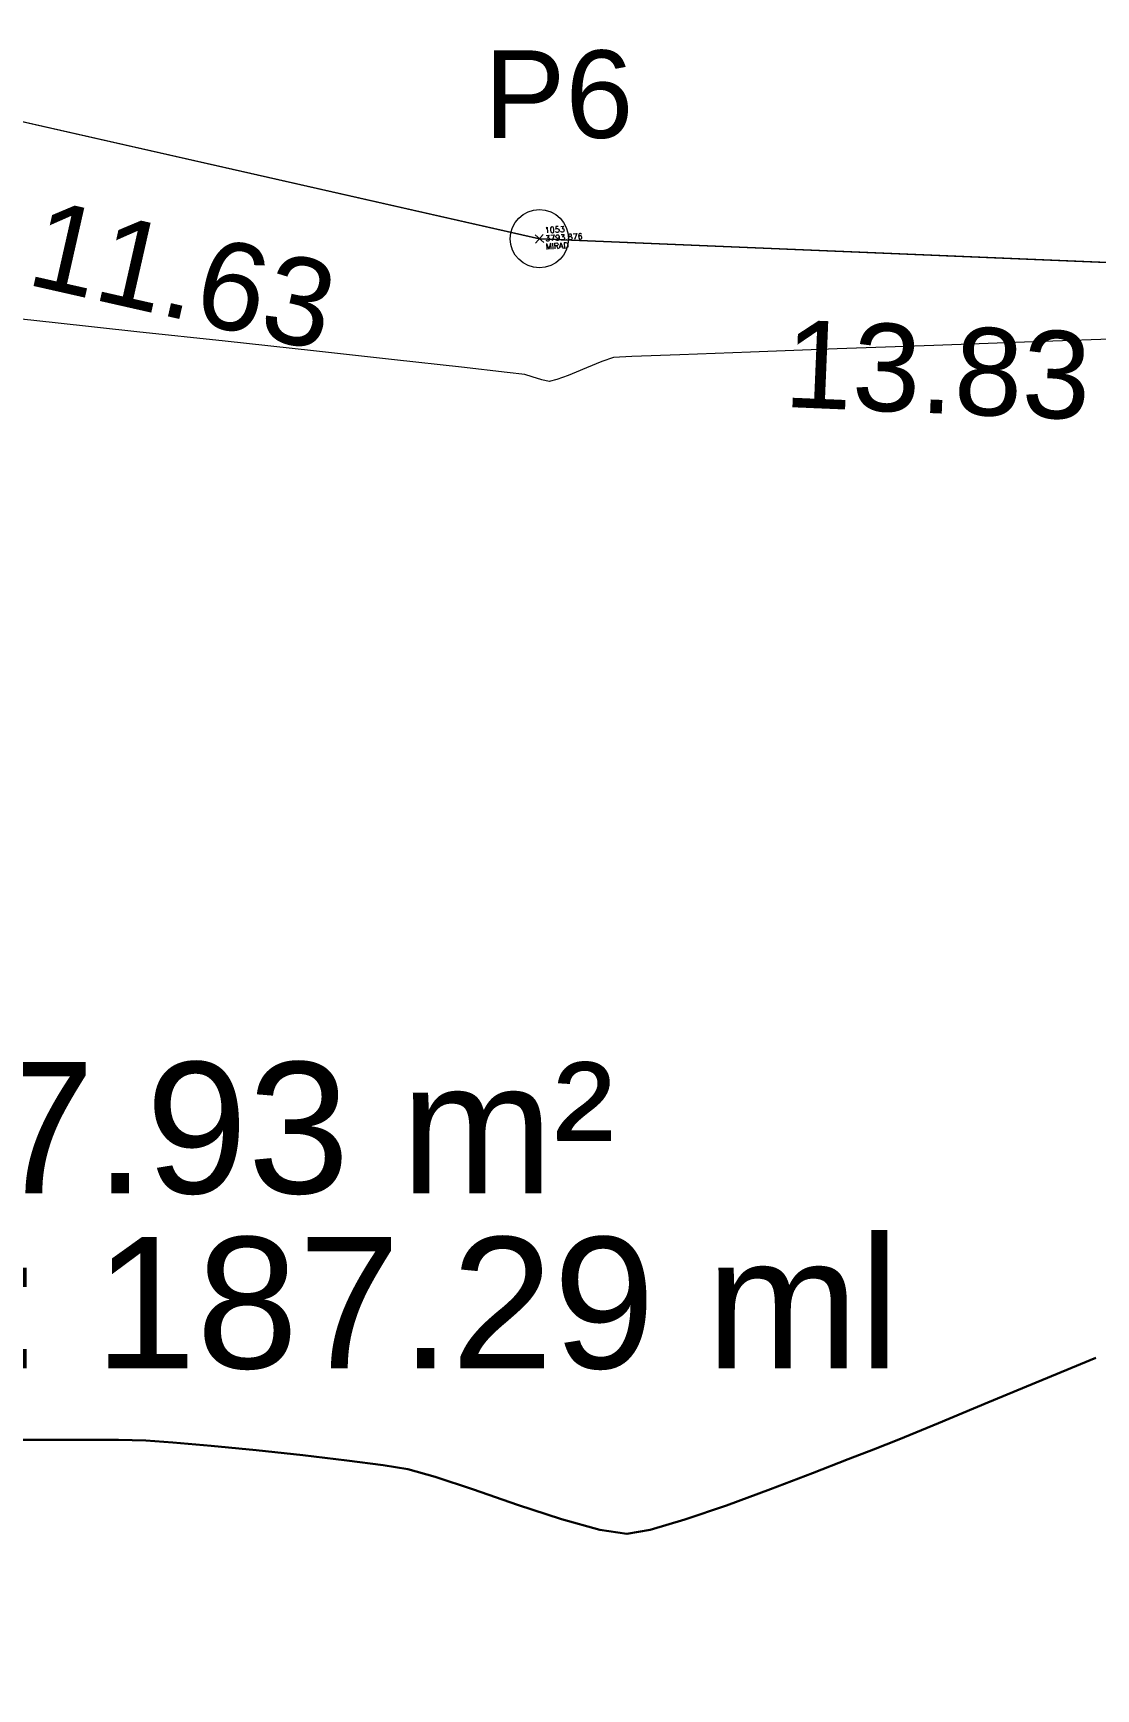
# Model space of a CAD drawing. Header units: millimetres. Extents: x 736950 to 740938, y 8500595 to 8502163.
# Drawn here: x 737250.04 to 737268.26, y 8500746.91 to 8500775.29 of the extents above; entities that cross this region are included whole.
import ezdxf
from ezdxf.enums import TextEntityAlignment as Align

# ---------------------------------------------------------------- set-up
doc = ezdxf.new("R2010")
doc.units = ezdxf.units.MM
for name, color, linetype, lineweight in [('CAMINO ACTUAL', 1, 'Continuous', 13), ('CONT-MJR', 80, 'Continuous', 30), ('CONT-MNR', 96, 'Continuous', 15), ('COTAS', 40, 'Continuous', 5), ('CUADROS', 9, 'Continuous', 20), ('MIRADOR', 152, 'Continuous', 15), ('saiwite', 5, 'Continuous', 5)]:
    doc.layers.add(name, color=color, linetype=linetype, lineweight=lineweight)
doc.styles.add('5mm', font='arial.ttf', dxfattribs={"height": 3})
doc.styles.add('COTAS', font='arial.ttf')
doc.styles.add('CUADROS', font='arial.ttf')
doc.dimstyles.new('GenDist', dxfattribs={"dimtxt": 1.5, "dimasz": 2, "dimexe": 0.18, "dimexo": 0.0625, "dimgap": 1, "dimtad": 2, "dimzin": 1, "dimdsep": 46, "dimtxsty": 'COTAS', "dimcen": 0.09, "dimse1": 1, "dimse2": 1, "dimsd1": 1, "dimsd2": 1, "dimadec": 0, "dimazin": 0, "dimtfac": 1, "dimtofl": 0, "dimtmove": 0, "dimatfit": 3, "dimfxl": 1, "dimtolj": 1, "dimtzin": 0, "dimarcsym": 0})

# ---------------------------------------------------------------- blocks, each defined once
blk = doc.blocks.new('*D180')
at = {"layer": 'Defpoints', "color": 0, "transparency": 16777216}
for p in [(737247.3748595156, 8500774.33563016), (737258.7180751737, 8500771.767992426), (737258.6741181486, 8500771.573800694)]:
    blk.add_point(p, dxfattribs=at)
at = {"layer": 'COTAS', "color": 0, "transparency": 16777216, "insert": (737252.6125423766, 8500771.13483351), "char_height": 1.5, "attachment_point": 5, "rotation": 347.2455309760691, "style": 'COTAS'}
blk.add_mtext('\\A1;11.63', dxfattribs=at)
blk = doc.blocks.new('*D181')
at = {"layer": 'Defpoints', "color": 0, "transparency": 16777216}
for p in [(737258.7180751734, 8500771.767992426), (737272.5300765219, 8500770.987303419), (737272.5384525402, 8500771.186312882)]:
    blk.add_point(p, dxfattribs=at)
at = {"layer": 'COTAS', "color": 0, "transparency": 16777216, "insert": (737265.5456096148, 8500769.513334552), "char_height": 1.5, "attachment_point": 5, "rotation": 357.5899265680233, "style": 'COTAS'}
blk.add_mtext('\\A1;13.83', dxfattribs=at)

msp = doc.modelspace()

# ---------------------------------------------------------------- linework, layer by layer
at = {"layer": 'CONT-MJR', "extrusion": (0.3790346933370554, -0.9253824621457252, 0), "elevation": -7586997.105525394}
msp.add_lwpolyline([(3904335.261870473, 3795.000000000003), (3904334.259938603, 3795.000000000003)], dxfattribs=at)
at = {"layer": 'CONT-MJR', "elevation": 3795}
for points in [[(737267.3292599482, 8500752.20070476), (737266.4018922745, 8500751.815334575)], [(737266.4018922745, 8500751.815334575), (737265.5571433215, 8500751.462892838)], [(737251.5071269524, 8500751.175284682), (737250.7744781144, 8500751.17819942)], [(737251.9714957539, 8500751.165254805), (737251.5071269524, 8500751.175284682)], [(737252.4365920761, 8500751.13378249), (737251.9714957539, 8500751.165254805)], [(737253.8615441801, 8500750.999841152), (737253.0931251704, 8500751.0759445)], [(737264.8778293058, 8500751.18191124), (737264.446766442, 8500751.010921475)], [(737255.4158365194, 8500750.825239645), (737254.6622982484, 8500750.913572764)], [(737256.9305719668, 8500750.544315938), (737256.4630622426, 8500750.674780482)], [(737263.3977596884, 8500750.60640268), (737262.6767170263, 8500750.330720572)], [(737262.6767170263, 8500750.330720572), (737261.9236358406, 8500750.053323671)], [(737261.9236358406, 8500750.053323671), (737261.2127568817, 8500749.809637235)], [(737260.2145686409, 8500749.565096822), (737259.7539762008, 8500749.633052953)], [(737260.6183208983, 8500749.635086533), (737260.2145686409, 8500749.565096822)]]:
    msp.add_lwpolyline(points, dxfattribs=at)
at = {"layer": 'CONT-MJR', "extrusion": (0.3822195533952835, -0.9240715410628714, 0), "elevation": -7573505.192522799}
msp.add_lwpolyline([(3930439.547233209, 3795), (3930438.812101798, 3795)], dxfattribs=at)
at = {"layer": 'CONT-MJR', "extrusion": (0.004438979280387056, -0.9999901476829401, 0), "elevation": -8497394.785191216}
msp.add_lwpolyline([(774978.169197485, 3795.000000000013), (774977.2589359065, 3795.000000000013)], dxfattribs=at)
at = {"layer": 'CONT-MJR', "extrusion": (-0.08775619864523268, -0.9961419826507356, 0), "elevation": -8532653.55970383}
msp.add_lwpolyline([(-11584.84215316619, 3795), (-11585.50122898701, 3795)], dxfattribs=at)
at = {"layer": 'CONT-MJR', "extrusion": (-0.1071141145404722, -0.9942467331936328, 0), "elevation": -8530814.205855431}
msp.add_lwpolyline([(-177537.3675146485, 3795.000000000013), (-177538.1729023268, 3795.000000000013)], dxfattribs=at)
at = {"layer": 'CONT-MJR', "extrusion": (-0.1301864006751038, -0.9914895365455257, 0), "elevation": -8524386.124971842}
msp.add_lwpolyline([(-375700.4902589192, 3795), (-375701.1224104388, 3795)], dxfattribs=at)
at = {"layer": 'CONT-MJR', "extrusion": (0.3617445887396418, -0.9322772401585204, 0), "elevation": -7658355.269997598}
msp.add_lwpolyline([(3762435.077245908, 3795.000000000003), (3762434.417824695, 3795.000000000003)], dxfattribs=at)
at = {"layer": 'CONT-MJR', "extrusion": (-0.3570295714711237, 0.9340930816011571, 0), "elevation": 7677267.49822588}
msp.add_lwpolyline([(-3723693.109647057, 3795.00000000001), (-3723692.644764729, 3795.00000000001)], dxfattribs=at)
at = {"layer": 'CONT-MJR', "extrusion": (-0.1600251396855377, -0.9871129391658404, 0), "elevation": -8509180.552184168}
msp.add_lwpolyline([(-632578.419991294, 3795), (-632578.8459345577, 3795)], dxfattribs=at)
at = {"layer": 'CONT-MJR', "extrusion": (0.3175107563386032, 0.9482546702280397, 0), "elevation": 8294963.409732927}
msp.add_lwpolyline([(1999971.711640556, 3795), (1999972.40719869, 3795)], dxfattribs=at)
at = {"layer": 'CONT-MJR', "extrusion": (0.3254044300776667, 0.9455749345693492, 0), "elevation": 8278003.316843696}
msp.add_lwpolyline([(2069048.718331981, 3795.000000000003), (2069049.516685189, 3795.000000000003)], dxfattribs=at)
at = {"layer": 'CONT-MJR', "extrusion": (-0.3118130573576077, -0.9501434719353185, 0), "elevation": -8306818.958189963}
msp.add_lwpolyline([(-1950142.870460268, 3795), (-1950143.663518735, 3795)], dxfattribs=at)
at = {"layer": 'CONT-MJR', "extrusion": (0.2693924219906446, 0.9630304891196407, 0), "elevation": 8385093.267762467}
msp.add_lwpolyline([(1580033.91090429, 3795), (1580034.591480748, 3795)], dxfattribs=at)
at = {"layer": 'CONT-MJR', "extrusion": (0.2817452612501378, -0.9594892431721639, 0), "elevation": -7948658.148246976}
msp.add_lwpolyline([(3102440.178986598, 3795.00000000001), (3102439.559452831, 3795.00000000001)], dxfattribs=at)
at = {"layer": 'CONT-MNR', "extrusion": (-0.107470965116221, -0.9942082234909286, 0), "elevation": -8530768.778511778}
msp.add_lwpolyline([(-180605.5601788327, 3794.000000000013), (-180606.7290015898, 3794.000000000013)], dxfattribs=at)
at = {"layer": 'CONT-MNR', "extrusion": (-0.1081479292041181, -0.9941348124921797, 0), "elevation": -8530643.820530578}
msp.add_lwpolyline([(-186412.9921802095, 3794.00000000001), (-186414.3986988096, 3794.00000000001)], dxfattribs=at)
at = {"layer": 'CONT-MNR', "extrusion": (-0.1085835271579133, -0.9940873289756523, 0), "elevation": -8530561.319453282}
msp.add_lwpolyline([(-190149.393726632, 3794.000000000013), (-190150.9175826347, 3794.000000000013)], dxfattribs=at)
at = {"layer": 'CONT-MNR', "extrusion": (0.03487307414241653, -0.9993917493655117, 0), "elevation": -8469888.627528911}
msp.add_lwpolyline([(1033268.38090667, 3794.000000000013), (1033266.727432817, 3794.000000000013)], dxfattribs=at)
at = {"layer": 'CONT-MNR', "extrusion": (-0.1089370589960145, -0.9940486493010787, 0), "elevation": -8530493.154961964}
msp.add_lwpolyline([(-193181.6824573367, 3794.000000000013), (-193183.2032920688, 3794.000000000013)], dxfattribs=at)
at = {"layer": 'CONT-MNR', "extrusion": (-0.1092993457270328, -0.9940088797509017, 0), "elevation": -8530422.180817077}
msp.add_lwpolyline([(-196289.3214137068, 3794), (-196290.7188684347, 3794)], dxfattribs=at)
at = {"layer": 'CONT-MNR', "elevation": 3794}
for points in [[(737261.1261093771, 8500769.779836727), (737260.305381616, 8500769.746976726)], [(737265.4789437238, 8500769.93914812), (737263.8244607592, 8500769.879793592)], [(737267.1882044338, 8500769.999591824), (737265.4789437238, 8500769.93914812)], [(737257.3813952064, 8500769.563497419), (737256.2346531714, 8500769.690159949)], [(737259.5253537532, 8500769.551582014), (737259.3500664599, 8500769.47806651)], [(737259.7871118586, 8500769.661005918), (737259.5253537532, 8500769.551582014)], [(737259.9857129123, 8500769.730690563), (737259.7871118586, 8500769.661005918)], [(737260.305381616, 8500769.746976726), (737259.9857129123, 8500769.730690563)], [(737258.4693018763, 8500769.440983338), (737258.1661577985, 8500769.476057218)], [(737258.7600507957, 8500769.346286008), (737258.5936412275, 8500769.402226524)]]:
    msp.add_lwpolyline(points, dxfattribs=at)
at = {"layer": 'CONT-MNR', "extrusion": (0.03762171586158392, -0.9992920526530923, 0), "elevation": -8467014.653822156}
msp.add_lwpolyline([(1056553.940386795, 3794.00000000001), (1056552.729312928, 3794.00000000001)], dxfattribs=at)
at = {"layer": 'CONT-MNR', "extrusion": (0.03652752604264013, -0.9993326472407497, 0), "elevation": -8468166.444010286}
msp.add_lwpolyline([(1047283.902579862, 3794.000000000013), (1047282.413451197, 3794.000000000013)], dxfattribs=at)
at = {"layer": 'CONT-MNR', "extrusion": (-0.1107372063430123, -0.9938497226096837, 0), "elevation": -8530129.29542223}
msp.add_lwpolyline([(-208627.639616877, 3794.000000000013), (-208628.429235845, 3794.000000000013)], dxfattribs=at)
at = {"layer": 'CONT-MNR', "extrusion": (-0.2975807733364484, -0.9546966446680752, 0), "elevation": -8335050.007847407}
msp.add_lwpolyline([(-1825807.227067404, 3794.000000000006), (-1825807.357307048, 3794.000000000006)], dxfattribs=at)
at = {"layer": 'CONT-MNR', "extrusion": (0.2196756056075916, 0.9755729743596518, 0), "elevation": 8455078.600105263}
msp.add_lwpolyline([(1148161.806659285, 3794.000000000003), (1148161.932860366, 3794.000000000003)], dxfattribs=at)
at = {"layer": 'CONT-MNR', "extrusion": (0.2524537755222173, -0.967608955738101, 0), "elevation": -8039296.734711611}
msp.add_lwpolyline([(2859429.747132705, 3794.000000000011), (2859429.607366535, 3794.000000000011)], dxfattribs=at)
at = {"layer": 'CONT-MNR', "extrusion": (0.3439724481944509, -0.9389797414657655, 0), "elevation": -7728453.420620261}
msp.add_lwpolyline([(3616301.931359764, 3794), (3616301.728677381, 3794)], dxfattribs=at)
at = {"layer": 'CONT-MNR', "extrusion": (-0.3597794459731637, 0.9330373788092541, 0), "elevation": 7666284.911171444}
msp.add_lwpolyline([(-3746292.664652976, 3794.00000000001), (-3746292.513165312, 3794.00000000001)], dxfattribs=at)
at = {"layer": 'COTAS'}
msp.add_circle((737258.7180751736, 8500771.767992426), 0.5, dxfattribs=at)
at = {"layer": 'MIRADOR'}
for p, q in [((737258.7180751741, 8500771.767992426), (737247.3748595157, 8500774.33563016)), ((737272.5384525178, 8500771.186312895), (737258.7180751741, 8500771.767992426))]:
    msp.add_line(p, q, dxfattribs=at)
at = {"layer": 'MIRADOR', "linetype": 'Continuous', "extrusion": (0.665787337252013, 0.7461415559763941, 0), "elevation": 6833636.592743178}
msp.add_lwpolyline([(5109606.732952093, 0), (5109606.932921893, 0)], dxfattribs=at)
at = {"layer": 'MIRADOR', "linetype": 'Continuous', "extrusion": (0.7461415586651008, -0.6657873342388049, 0), "elevation": -5109606.805340125}
msp.add_lwpolyline([(6833636.713362648, 0), (6833636.513392846, 0)], dxfattribs=at)
at = {"layer": 'saiwite', "flags": 128}
msp.add_lwpolyline([(737224.9208191042, 8500729.733759237), (737224.1988801018, 8500776.24587994), (737229.4823230781, 8500775.649115872), (737240.6241810607, 8500774.560426448), (737247.3748595157, 8500774.33563016), (737258.7180751736, 8500771.767992426), (737272.5384525403, 8500771.186312882), (737285.1127835897, 8500763.970116144), (737284.7957877077, 8500755.090760136), (737282.4792452557, 8500750.247311855), (737275.5040460858, 8500744.790171897), (737267.4334320674, 8500740.189174645), (737261.0027571215, 8500737.871045109), (737254.9242762337, 8500736.281103278), (737244.6486116522, 8500733.448674377), (737238.3097056698, 8500734.357972985), (737229.830328713, 8500733.947520064), (737224.920819104, 8500729.733759254)], dxfattribs=at)

# ---------------------------------------------------------------- texts
at = {"layer": 'CAMINO ACTUAL', "style": 'CUADROS'}
for s, p in [('Area: 2057.93 m²', (737235.7205844454, 8500755.402020587)), ('Perimetro: 187.29 ml', (737235.7205844454, 8500752.402020587))]:
    msp.add_text(s, height=2.25, dxfattribs=at).set_placement(p)
at = {"layer": 'CUADROS', "style": 'CUADROS'}
msp.add_text('P6', height=1.5, dxfattribs=at).set_placement((737259.0479494627, 8500774.246133454), align=Align.MIDDLE_CENTER)
at = {"layer": 'MIRADOR', "color": 1, "insert": (737258.815072673, 8500771.823593551), "char_height": 0.1, "width": 0.8333333333333334, "attachment_point": 1, "rotation": 3.2572437629721005, "style": '5mm'}
msp.add_mtext('\\Ftxt.shx;\\W1.0000000000;\\T1.0000000000;\\o\\l3793.876', dxfattribs=at)
at = {"layer": 'MIRADOR', "color": 2, "insert": (737258.8071180115, 8500771.96336738), "char_height": 0.1, "width": 0.45, "attachment_point": 1, "rotation": 3.2572437629721005, "style": '5mm'}
msp.add_mtext('\\Ftxt.shx;\\W1.0000000000;\\T1.0000000000;\\o\\l1053', dxfattribs=at)
at = {"layer": 'MIRADOR', "color": 3, "insert": (737258.8230273345, 8500771.683819722), "char_height": 0.1, "width": 0.5666666666666668, "attachment_point": 1, "rotation": 3.2572437629721005, "style": '5mm'}
msp.add_mtext('\\Ftxt.shx;\\W1.0000000000;\\T1.0000000000;\\o\\lMIRAD', dxfattribs=at)

# ---------------------------------------------------------------- dimensions: what is measured, and where the dimension line sits
at = {"layer": 'COTAS'}
for p1, p2, distance, picture, middle in [((737247.3748595158, 8500774.33563016), (737258.7180751736, 8500771.767992426), -0.19910461729568127, '*D180', (737252.6125423766, 8500771.13483351)), ((737258.7180751736, 8500771.767992426), (737272.5384525402, 8500771.186312882), -0.19918565239867275, '*D181', (737265.5456096148, 8500769.513334552))]:
    dim = msp.add_aligned_dim(p1=p1, p2=p2, distance=distance, dimstyle='GenDist', dxfattribs=at)
    dim.commit()
    dim.dimension.update_dxf_attribs({"geometry": picture, "text_midpoint": middle})

doc.saveas('drawing.dxf')
